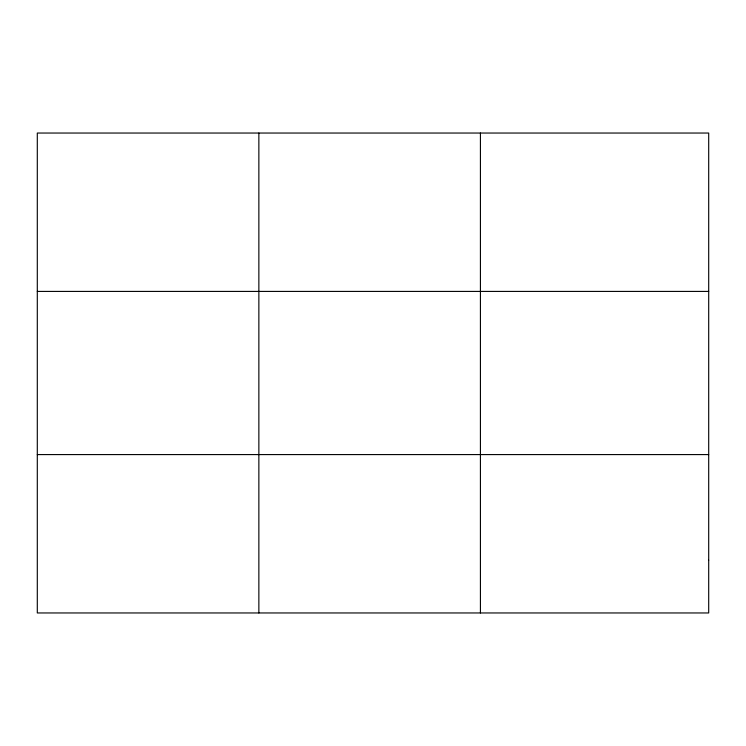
<?xml version="1.0" encoding="UTF-8"?>
<svg xmlns="http://www.w3.org/2000/svg" width="746" height="746" viewBox="0 0 746 746"><rect width="100%" height="100%" fill="white"/><g stroke="black" fill="none" stroke-linecap="round" stroke-linejoin="round"><path stroke-width="1.12" d="M258.862 612.96L258.862 133.04M480.424 612.96L480.424 133.04M37.3 291.416L708.7 291.416M37.3 454.584L708.7 454.584M708.7 560.171L708.7 612.96L37.3 612.96L37.3 133.04L708.7 133.04L708.7 560.171"/></g></svg>
